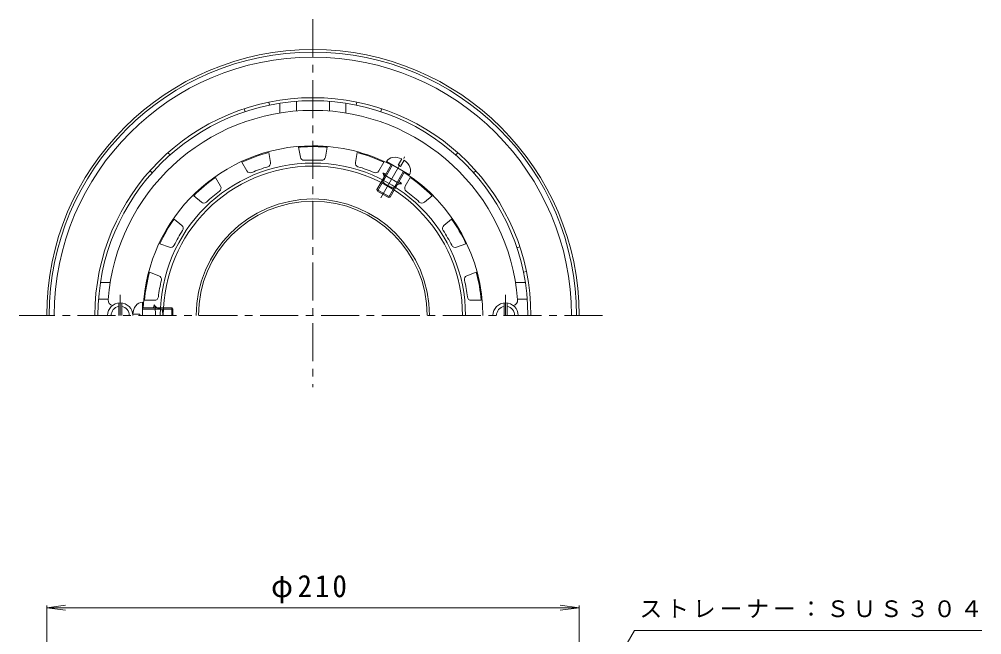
# Model space of a CAD drawing. Units: millimetres, scale not verified. Extents: x -281 to 216, y -347 to 378.
# Drawn here: x -164.1 to 215.6, y 135.1 to 378 of the extents above; entities that cross this region are included whole.
import ezdxf

# ---------------------------------------------------------------- set-up
doc = ezdxf.new("R2010")
doc.units = ezdxf.units.MM
doc.header["$LTSCALE"] = 3
doc.linetypes.add('CHAIN1', pattern=[8, 5, -1, 1, -1])
doc.linetypes.add('DASHED1', pattern=[1.8, 1.2, -0.6])
for name, color, linetype, lineweight in [('0-0_通り芯', 3, 'Continuous', 9), ('0-1_躯体', 2, 'Continuous', 9), ('0-2_仕上', 6, 'Continuous', 9), ('0-4_その他', 7, 'Continuous', 9), ('0-5_寸法', 7, 'Continuous', 9)]:
    doc.layers.add(name, color=color, linetype=linetype, lineweight=lineweight)
doc.styles.add('ＭＳ ゴシック', font='')
doc.styles.get('ＭＳ ゴシック').set_extended_font_data('MS Gothic')

msp = doc.modelspace()

# ---------------------------------------------------------------- linework, layer by layer
at = {"layer": '0-0_通り芯', "linetype": 'CHAIN1'}
for p, q in [((-48.258, 378.047), (-48.258, 232.811)), ((65.948, 261.082), (-164.077, 261.082))]:
    msp.add_line(p, q, dxfattribs=at)
at = {"layer": '0-0_通り芯'}
for p, q in [((-54.758, 341.82), (-54.758, 345.632)), ((-41.758, 341.82), (-41.758, 345.632)), ((-61.258, 344.879), (-61.258, 341.032)), ((-35.258, 344.879), (-35.258, 341.032)), ((-132.056, 274.082), (-128.208, 274.082)), ((35.54, 274.082), (31.692, 274.082)), ((-128.997, 267.582), (-132.809, 267.582)), ((32.481, 267.582), (36.292, 267.582))]:
    msp.add_line(p, q, dxfattribs=at)
at = {"layer": '0-0_通り芯', "color": 7}
for p, q in [((-124.858, 261.082), (-124.858, 266.045)), ((-123.658, 261.082), (-123.658, 266.045)), ((27.142, 261.082), (27.142, 266.045)), ((28.342, 261.082), (28.342, 266.045))]:
    msp.add_line(p, q, dxfattribs=at)
at = {"layer": '0-0_通り芯'}
for radius, start in [(105, 0), (104, 0), (102, 0), (86, 0), (46, 0), (45.118, 0.17215)]:
    msp.add_arc((-48.258, 261.082), radius, start, 180, dxfattribs=at)
at = {"layer": '0-0_通り芯', "color": 7}
for centre, radius, start, end in [((-124.258, 261.082), 5, 90, 180), ((-124.258, 261.082), 5, 0, 90), ((27.742, 261.082), 5, 90, 180), ((27.742, 261.082), 5, 0, 90), ((-124.258, 261.082), 3.586, 99.63252, 180), ((-124.258, 261.082), 3.586, 0, 80.36748), ((27.742, 261.082), 3.586, 99.63252, 180), ((27.742, 261.082), 3.586, 0, 80.36748)]:
    msp.add_arc(centre, radius, start, end, dxfattribs=at)
at = {"layer": '0-1_躯体'}
for p, q in [((-74.998, 341.555), (-75.309, 342.717)), ((-65.338, 344.144), (-65.649, 345.305)), ((-31.178, 344.144), (-30.867, 345.305)), ((-21.519, 341.555), (-21.207, 342.717)), ((-104.581, 324.475), (-105.431, 325.325)), ((8.065, 324.475), (8.915, 325.325)), ((-111.652, 317.404), (-112.502, 318.254)), ((15.136, 317.404), (15.986, 318.254)), ((32.216, 287.821), (33.377, 288.132)), ((34.804, 278.161), (35.965, 278.473))]:
    msp.add_line(p, q, dxfattribs=at)
msp.add_arc((-48.258, 261.082), 84.8, 0, 180, dxfattribs=at)
at = {"layer": '0-2_仕上'}
for p, q in [((-53.191, 323.611), (-53.881, 327.523)), ((-43.325, 323.611), (-42.635, 327.523)), ((-65.009, 321.527), (-65.699, 325.439)), ((-31.507, 321.527), (-30.818, 325.439)), ((-13.149, 322.891), (-14.59, 320.396)), ((-74.28, 318.152), (-76.266, 321.593)), ((-22.236, 318.152), (-20.25, 321.593)), ((-17.256, 320.779), (-19.641, 316.648)), ((-16.822, 320.529), (-19.23, 316.36)), ((-19.204, 321.904), (-10.111, 316.654)), ((-14.59, 320.396), (-13.724, 319.895)), ((-12.283, 322.391), (-13.724, 319.895)), ((-84.672, 312.152), (-86.658, 315.593)), ((-12.492, 318.029), (-14.9, 313.86)), ((-12.059, 317.779), (-14.445, 313.648)), ((-11.844, 312.152), (-9.858, 315.593)), ((-21.294, 313.785), (-23.006, 310.82)), ((-20.849, 313.555), (-22.823, 310.137)), ((-92.23, 305.811), (-95.273, 308.364)), ((-23.006, 310.82), (-22.823, 310.137)), ((-23.006, 310.82), (-17.809, 307.82)), ((-22.823, 310.137), (-18.492, 307.637)), ((-16.519, 311.055), (-18.492, 307.637)), ((-17.809, 307.82), (-18.492, 307.637)), ((-16.098, 310.785), (-17.809, 307.82)), ((-4.286, 305.811), (-1.243, 308.364)), ((-99.943, 296.618), (-102.986, 299.172)), ((3.427, 296.618), (6.47, 299.172)), ((-104.876, 288.074), (-108.609, 289.433)), ((8.36, 288.074), (12.093, 289.433)), ((-108.98, 276.798), (-112.713, 278.156)), ((12.464, 276.798), (16.197, 278.156)), ((-115.459, 266.332), (-115.459, 261.082)), ((-110.694, 267.082), (-114.666, 267.082)), ((14.178, 267.082), (18.15, 267.082)), ((-115.459, 264.082), (-110.688, 264.082)), ((-115.459, 263.582), (-110.645, 263.582)), ((-107.406, 263.582), (-103.459, 263.582)), ((-107.383, 264.082), (-103.959, 264.082)), ((-103.959, 264.082), (-103.959, 261.082)), ((-103.959, 264.082), (-103.459, 263.582)), ((-103.459, 263.582), (-103.459, 261.082)), ((-119.341, 261.582), (-116.459, 261.582)), ((-116.459, 261.582), (-116.459, 261.082))]:
    msp.add_line(p, q, dxfattribs=at)
at = {"layer": '0-2_仕上', "linetype": 'CHAIN1'}
msp.add_line((-21.445, 307.524), (-12.098, 323.713), dxfattribs=at)
at = {"layer": '0-2_仕上', "linetype": 'DASHED1'}
for p, q in [((-19.641, 316.648), (-21.294, 313.785)), ((-19.23, 316.36), (-20.849, 313.555)), ((-20.366, 314.393), (-20.612, 313.966)), ((-14.9, 313.86), (-16.519, 311.055)), ((-16.036, 311.893), (-16.282, 311.466)), ((-14.445, 313.648), (-16.098, 310.785)), ((-110.688, 264.082), (-107.383, 264.082)), ((-110.645, 263.582), (-107.406, 263.582)), ((-108.373, 263.582), (-107.881, 263.582))]:
    msp.add_line(p, q, dxfattribs=at)
at = {"layer": '0-2_仕上', "color": 2, "linetype": 'CHAIN1'}
for p, q in [((-124.258, 269.195), (-124.258, 261.082)), ((27.742, 269.195), (27.742, 261.082))]:
    msp.add_line(p, q, dxfattribs=at)
at = {"layer": '0-2_仕上'}
for centre, radius, start, end in [((-48.258, 261.082), 81, 4.35577, 175.64422), ((-48.258, 261.082), 67, 90, 177.43371), ((-48.258, 261.082), 66.679, 90, 94.83731), ((-48.258, 261.082), 67, 62.5663, 90), ((-48.258, 261.082), 66.679, 85.16269, 90), ((-48.258, 261.082), 66.679, 105.16266, 114.83731), ((-51.714, 323.871), 1.5, 189.99979, 273.15016), ((-44.802, 323.871), 1.5, 266.84984, 350.00021), ((-48.258, 261.082), 66.679, 65.16269, 74.83734), ((-48.258, 261.082), 60.205, 0, 180), ((-48.258, 261.082), 59, 0, 180), ((-48.258, 261.082), 61.384, 106.84976, 113.15022), ((-66.486, 321.266), 1.5, 286.84962, 10), ((-48.258, 261.082), 61.384, 90, 93.15022), ((-48.258, 261.082), 61.384, 86.84978, 90), ((-30.03, 321.266), 1.5, 170, 253.15038), ((-48.258, 261.082), 61.384, 66.84978, 73.15024), ((-48.258, 261.082), 66.679, 125.16266, 134.83731), ((-72.981, 318.902), 1.5, 209.99979, 293.15016), ((-23.535, 318.902), 1.5, 246.84984, 330.00021), ((-48.258, 261.082), 67, 0, 57.43364), ((-48.258, 261.082), 66.679, 45.16269, 54.83734), ((-85.971, 311.402), 1.5, 306.84962, 30), ((-10.545, 311.402), 1.5, 150, 233.15038), ((-48.258, 261.082), 61.384, 126.84976, 133.15022), ((-48.258, 261.082), 61.384, 46.84978, 53.15024), ((-91.266, 306.96), 1.5, 229.99979, 313.15016), ((-5.251, 306.96), 1.5, 226.84984, 310.00021), ((-48.258, 261.082), 66.679, 145.16266, 154.83731), ((-100.907, 295.469), 1.5, 326.84962, 50), ((4.391, 295.469), 1.5, 130, 213.15038), ((-48.258, 261.082), 66.679, 25.16269, 34.83734), ((-48.258, 261.082), 61.384, 146.84976, 153.15022), ((-48.258, 261.082), 61.384, 26.84978, 33.15024), ((-104.363, 289.484), 1.5, 249.99979, 333.15016), ((7.847, 289.484), 1.5, 206.84984, 290.00021), ((-48.258, 261.082), 66.679, 165.16266, 174.83731), ((-48.258, 261.082), 66.679, 5.16269, 14.83734), ((-48.258, 261.082), 61.384, 166.84976, 173.15022), ((-109.493, 275.388), 1.5, 346.84962, 70), ((12.977, 275.388), 1.5, 110, 193.15038), ((-48.258, 261.082), 61.384, 6.84978, 13.15024), ((-127.03, 267.082), 2, 175.64427, 263.2453), ((-110.694, 268.582), 1.5, 269.99979, 353.15016), ((14.178, 268.582), 1.5, 186.84984, 270.00021), ((30.514, 267.082), 2, 276.7547, 4.35573)]:
    msp.add_arc(centre, radius, start, end, dxfattribs=at)
at = {"layer": '0-2_仕上', "linetype": 'DASHED1'}
for centre, start, end in [((-23.661, 315.572), 340.29929, 30.12071), ((-13.366, 309.629), 89.87929, 139.70071), ((-107.747, 267.025), 209.87929, 259.70072)]:
    msp.add_arc(centre, 3.5, start, end, dxfattribs=at)
at = {"layer": '0-2_仕上'}
for centre, major_axis, ratio, start_param, end_param in [((-14.657, 319.279), (4.547, -2.625), 0.7428, 1.6661844, 3.1415927), ((-14.657, 319.279), (4.547, -2.625), 0.7428, 0, 1.4754083), ((-16.996, 315.229), (3.637, -2.1), 0.1002, 2.3663891, 7.0583849), ((-115.459, 261.082), (0, -5.25), 0.7428, 3.1415927, 4.6170009), ((-110.782, 261.082), (0, -4.2), 0.1002, 1.5708001, 3.9167962)]:
    msp.add_ellipse(centre, major_axis=major_axis, ratio=ratio, start_param=start_param, end_param=end_param, dxfattribs=at)
at = {"layer": '0-2_仕上', "linetype": 'DASHED1'}
for centre, major_axis, start_param, end_param in [((-18.447, 312.716), (-2.165, 1.25), 6.2831853, 7.8539816), ((-18.447, 312.716), (2.165, -1.25), 4.712389, 6.2831853), ((-107.881, 261.082), (0, 2.5), 4.712389, 6.2831853)]:
    msp.add_ellipse(centre, major_axis=major_axis, ratio=0.1686, start_param=start_param, end_param=end_param, dxfattribs=at)
at = {"layer": '0-4_その他'}
for p, q in [((-153.258, 145.704), (-145.822, 146.683)), ((-153.258, 146.604), (-153.258, 2.176)), ((-153.258, 145.704), (-145.822, 144.725)), ((-153.258, 145.704), (56.742, 145.704)), ((56.742, 145.704), (49.306, 146.683)), ((56.742, 145.704), (49.306, 144.725)), ((56.742, 146.604), (56.742, 2.176))]:
    msp.add_line(p, q, dxfattribs=at)
at = {"layer": '0-5_寸法'}
msp.add_lwpolyline([(14.633, 26.028), (78.57, 136.771), (215.563, 136.771)], dxfattribs=at)

# ---------------------------------------------------------------- texts
at = {"layer": '0-4_その他', "color": 2, "insert": (-64.758, 147.504), "char_height": 8.798, "attachment_point": 7, "style": 'ＭＳ ゴシック'}
msp.add_mtext('\\T1.21;\\W0.95;φ210', dxfattribs=at)
at = {"layer": '0-5_寸法', "insert": (80.563, 141.687), "char_height": 6.598, "attachment_point": 7, "style": 'ＭＳ ゴシック'}
msp.add_mtext('\\T1.17;ストレーナー：ＳＵＳ３０４', dxfattribs=at)

doc.saveas('drawing.dxf')
